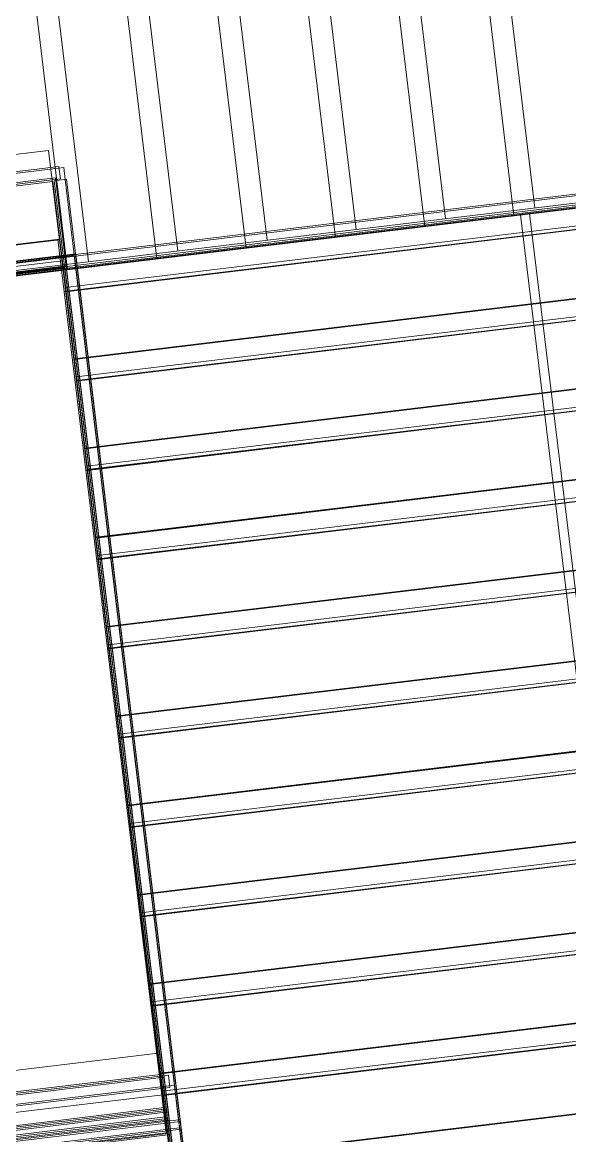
# Model space of a CAD drawing. Header units: metres. Extents: x 400403 to 400526, y 4543947 to 4544120.
# Drawn here: x 400465.923 to 400467.688, y 4544070.935 to 4544074.526 of the extents above; entities that cross this region are included whole.
import ezdxf

# ---------------------------------------------------------------- set-up
doc = ezdxf.new("R2010")
doc.units = ezdxf.units.M
doc.layers.add('A-SECTMBM', color=7, linetype='Continuous', lineweight=5)
doc.layers.add('A_PROJECTION', color=7, linetype='Continuous', lineweight=5)

# ---------------------------------------------------------------- blocks, each defined once
blk = doc.blocks.new('Railing - Railing-3860216-PERON KAT _1_10 _-3_21_ KOTU TUĞLA DUVAR PLANI - 1_2')
at = {"layer": 'A_PROJECTION', "color": 9, "true_color": 0xc0c0c0}
for p, q in [((60.45759102733139, 39.11376384957625), (60.47522458490015, 39.13803435940751)), ((60.47522458490015, 39.13803435940751), (62.35274023012985, 37.77393939615272)), ((60.45759102733139, 39.11376384957625), (62.33510667256107, 37.74966888632147)), ((62.35274023012985, 37.77393939615272), (62.58675894021877, 37.60391485092416)), ((62.33510667256107, 37.74966888632147), (62.56912538265001, 37.57964434109291)), ((62.58675894021877, 37.60391485092416), (62.56912538265001, 37.57964434109291))]:
    blk.add_line(p, q, dxfattribs=at)
blk = doc.blocks.new('Railing - Railing-4007318-PERON KAT _1_10 _-3_21_ KOTU TUĞLA DUVAR PLANI - 1_2')
at = {"layer": 'A_PROJECTION', "color": 9, "true_color": 0xc0c0c0}
for p, q in [((59.38968949202755, 37.71301793963958), (61.43741973564253, 40.52691295728839)), ((59.41399689527412, 37.69543506412759), (61.46167664580518, 40.50926069654476)), ((58.94277024189726, 37.5885938910714), (59.34335887903924, 38.1390640390292)), ((59.34335887903924, 38.1390640390292), (59.37452939542236, 38.11638060247365)), ((58.98467941280354, 37.59519854049042), (59.34996352845828, 38.09715486812292)), ((59.34996352845828, 38.09715486812292), (59.35687713467874, 38.092123692311)), ((59.37452939542236, 38.11638060247365), (59.60901286032803, 37.94574208195195)), ((59.35687713467874, 38.092123692311), (59.59136059958441, 37.9214851717893)), ((59.17388845774019, 37.42040433266097), (59.57447709551216, 37.97087448016022)), ((59.17388845777749, 37.4204043326337), (59.57447709491944, 37.97087448059154)), ((59.17388845777748, 37.42040433263369), (59.57447709491944, 37.97087448059154)), ((59.17524853448794, 37.41941457637684), (59.57601805008492, 37.96975309529586)), ((59.17570313793831, 37.41908375193525), (59.5759532124201, 37.96980027902033)), ((59.17570313793831, 37.41908375193525), (59.5759532124201, 37.96980027902033)), ((59.17574439829394, 37.41905372592841), (59.57598675433552, 37.96977586986709)), ((59.17578300142151, 37.41902563361344), (59.57594779050252, 37.96980422466311)), ((59.57447709491944, 37.97087448059155), (61.71749425142279, 36.41135608476149)), ((59.57447709491944, 37.97087448059154), (61.48301078651712, 36.58199460528319)), ((59.57447709551216, 37.97087448016022), (61.48301078707243, 36.58199460487909)), ((59.57594779050252, 37.96980422466312), (61.484506643754, 36.58090603869323)), ((59.5759532124201, 37.96980027902033), (61.25002353625921, 36.75154429911957)), ((59.5759532124201, 37.96980027902033), (61.25002353625921, 36.75154429911957)), ((59.57598675433552, 37.96977586986709), (61.48454100139197, 36.58088103592152)), ((59.57601805008492, 37.96975309529587), (61.48454100976564, 36.58088102982796)), ((59.2157976286742, 37.42700898205977), (59.58108174490342, 37.92896530927415)), ((59.21579762868448, 37.4270089820537), (59.58108174433849, 37.92896530968526)), ((59.21579762868448, 37.42700898205369), (59.58108174433849, 37.92896530968526)), ((59.21716567725684, 37.42601342450112), (59.58261473025866, 37.92784972377603)), ((59.21759739439636, 37.42569925491011), (59.58257278546319, 37.92788024788077)), ((59.21759739439636, 37.42569925491011), (59.58257278546319, 37.92788024788077)), ((59.21763831484286, 37.42566947625851), (59.58260666770912, 37.92785559106191)), ((59.21767350231067, 37.42564386959069), (59.58257112431791, 37.92788145673092)), ((59.58108174490342, 37.92896530927415), (61.46535852632881, 36.55773769471644)), ((59.58108174433849, 37.92896530968526), (61.69984199067918, 36.38709917459884)), ((59.58108174433849, 37.92896530968526), (61.4653585257735, 36.55773769512054)), ((59.58257112431791, 37.92788145673092), (61.46685438301038, 36.55664912853058)), ((59.58257278546319, 37.92788024788077), (61.23237127551558, 36.72728738895692)), ((59.58257278546319, 37.92788024788077), (61.23237127551558, 36.72728738895692)), ((59.58260666770912, 37.92785559106191), (61.46688874064836, 36.55662412575887)), ((59.58261473025866, 37.92784972377603), (61.46688874902203, 36.55662411966532)), ((59.59136059958441, 37.9214851717893), (61.70171178373542, 36.38573848709405)), ((59.60901286032803, 37.94574208195196), (61.71936404447904, 36.40999539725669)), ((61.25002353625921, 36.75154429911957), (61.48450700116488, 36.58090577859787)), ((61.25002353625921, 36.75154429911957), (61.48450700116488, 36.58090577859787)), ((61.23237127551558, 36.72728738895692), (61.46685474042126, 36.55664886843521)), ((61.23237127551558, 36.72728738895692), (61.46685474042126, 36.55664886843521)), ((61.4653585257735, 36.55773769512054), (61.69984199067915, 36.38709917459884)), ((61.46535852632881, 36.55773769471644), (61.71161616330297, 36.37853086297951)), ((61.46685438301038, 36.55664912853058), (61.70133784791605, 36.38601060800888)), ((61.46685474042125, 36.55664886843522), (61.89178138636598, 36.24742086285527)), ((61.46685474042125, 36.55664886843522), (61.87070658364335, 36.2627574374761)), ((61.46688874064836, 36.55662412575887), (61.70137220555401, 36.38598560523717)), ((61.46688874902203, 36.55662411966532), (61.70137221392769, 36.38598559914362)), ((61.48301078651712, 36.58199460528319), (61.71749425142277, 36.4113560847615)), ((61.48301078707243, 36.58199460487909), (61.71749425197808, 36.41135608435739)), ((61.484506643754, 36.58090603869323), (61.71899010865967, 36.41026751817153)), ((61.48450700116487, 36.58090577859787), (61.93367560330933, 36.25403639458582)), ((61.48450700116487, 36.58090577859787), (61.9126008005867, 36.26937296920664)), ((61.48454100139197, 36.58088103592152), (61.71902446629763, 36.41024251539982)), ((61.48454100976564, 36.58088102982796), (61.71902447467131, 36.41024250930627)), ((61.71749425197807, 36.41135608435741), (61.75352532739775, 36.38513551735542)), ((61.71749425142279, 36.41135608476149), (61.95197771632843, 36.24071756423981)), ((61.71749425142279, 36.41135608476149), (61.86524193258344, 36.30383700773869)), ((61.71899010865966, 36.41026751817154), (61.93360082067331, 36.25409081547376)), ((61.71902446629763, 36.4102425153998), (61.84462079387181, 36.31884344157241)), ((61.7190244746713, 36.41024250930627), (61.93112077984862, 36.25589559304018)), ((61.71936404447904, 36.40999539725669), (61.98648830111782, 36.21560349006342)), ((61.71161616330297, 36.37853086297951), (61.34633218860093, 35.87657443277278)), ((61.75352532739775, 36.38513551735542), (61.35293684483147, 35.83466525690964)), ((61.69984199067918, 36.38709917459884), (61.93432545558481, 36.21646065407716)), ((61.69984199067918, 36.38709917459884), (61.82335145240682, 36.29721875668487)), ((61.70133784791604, 36.38601060800888), (61.89170660372996, 36.24747528374322)), ((61.70137220555402, 36.38598560523715), (61.80272657692848, 36.31222790984187)), ((61.70137221392768, 36.38598559914362), (61.88922690261538, 36.2492798140955)), ((61.70171178373542, 36.38573848709405), (61.94459782869119, 36.20898523336977)), ((61.80272657692848, 36.31222790984187), (61.43775200405685, 35.81004632145353)), ((61.84462079387181, 36.31884344157241), (61.44437161666337, 35.76812626152283)), ((61.86524193258344, 36.30383700773869), (61.46507761398153, 35.75305807439734)), ((61.82335145240682, 36.29721875668486), (61.45845425938791, 35.79498085738295))]:
    blk.add_line(p, q, dxfattribs=at)
blk = doc.blocks.new('Top Rail Type - Top Rail_Internal_-4007477-PERON KAT _1_10 _-3_21_ KOTU TUĞLA DUVAR PLANI - 1_2')
at = {"layer": 'A_PROJECTION', "color": 9, "true_color": 0xc0c0c0}
for p, q in [((59.38563825814993, 37.7159484188872), (61.43337691728209, 40.52985500074566)), ((59.418048129148, 37.69250458487483), (61.46571946416562, 40.5063186530875)), ((58.93578538007955, 37.58749311616823), (59.33048993030699, 38.12987762740514)), ((59.33048993030699, 38.12987762740514), (59.36283247719052, 38.10634127974697)), ((58.99166427462125, 37.59629931539359), (59.36283247719052, 38.10634127974697)), ((59.37747143887963, 38.12042342083409), (59.35393509122147, 38.08808087395055)), ((59.37747143887963, 38.12042342083409), (61.72230608793631, 36.41403821561714)), ((59.35393509122147, 38.08808087395055), (61.69876974027814, 36.3816956687336)), ((59.16690359595977, 37.41930355773051), (59.57337632001628, 37.97785934240925)), ((59.16826234402647, 37.41831476835613), (59.5749186033893, 37.97673699054918)), ((59.16872076186196, 37.41798116810611), (59.57484995024624, 37.97678695087693)), ((59.16872076186196, 37.41798116810611), (59.57484995024624, 37.97678695087693)), ((59.16876207886913, 37.41795110087339), (59.57488343543993, 37.9767625830013)), ((59.16880125127332, 37.41792259428389), (59.57484390153329, 37.97679135265182)), ((59.1786717697789, 37.43547483120798), (59.57337632061361, 37.97785934197457)), ((59.17867176978886, 37.4354748311723), (59.57337632001628, 37.97785934240925)), ((59.57337632061361, 37.97785934197457), (61.4859528305297, 36.58603742323953)), ((59.57337632001628, 37.97785934240925), (61.72043629488007, 36.41539890312193)), ((59.57337632001628, 37.97785934240925), (61.48595282997439, 36.58603742364364)), ((59.57484390153329, 37.97679135265182), (61.48744868721127, 36.58494885705367)), ((59.57484995024624, 37.97678695087693), (61.25296557971647, 36.75558711748001)), ((59.57484995024624, 37.97678695087693), (61.25296557971647, 36.75558711748001)), ((59.57488343543993, 37.97676258300128), (61.48748304484925, 36.58492385428197)), ((59.5749186033893, 37.97673699054918), (61.48748305322291, 36.58492384818841)), ((59.2110143166355, 37.41193848351278), (59.58218251980197, 37.92198044745981)), ((59.2110143166724, 37.41193848351413), (59.58218251924166, 37.92198044786755)), ((59.22278249050148, 37.4281097569559), (59.58218251924166, 37.92198044786755)), ((59.22415186771831, 37.42711323252183), (59.58371417695429, 37.92086582852273)), ((59.22457977047272, 37.42680183873926), (59.58367604763705, 37.92089357602417)), ((59.22457977047272, 37.42680183873926), (59.58367604763705, 37.92089357602417)), ((59.22462063426768, 37.42677210131352), (59.58370998660472, 37.92086887792771)), ((59.22465525245887, 37.42674690892022), (59.58367501328715, 37.92089432874222)), ((59.58218251980197, 37.92198044745981), (61.46241648287154, 36.55369487635599)), ((59.58218251924166, 37.92198044786755), (61.69689994722191, 36.38305635623839)), ((59.58218251924166, 37.92198044786755), (61.46241648231623, 36.5536948767601)), ((59.58367501328715, 37.92089432874221), (61.46391233955311, 36.55260631017013)), ((59.58367604763703, 37.92089357602418), (61.22942923205832, 36.72324457059647)), ((59.58367604763703, 37.92089357602418), (61.22942923205832, 36.72324457059647)), ((59.58370998660472, 37.92086887792771), (61.46394669719108, 36.55258130739843)), ((59.58371417695429, 37.92086582852273), (61.46394670556475, 36.55258130130487)), ((61.25296557971647, 36.75558711748001), (61.94065797279988, 36.25513898320758)), ((61.25296557971647, 36.75558711748001), (61.91958317007725, 36.27047555782841)), ((61.22942923205832, 36.72324457059647), (61.88479901687543, 36.24631827423351)), ((61.22942923205832, 36.72324457059647), (61.8637242141528, 36.26165484885433)), ((61.4859528305297, 36.58603742323953), (61.72043629543536, 36.41539890271783)), ((61.48595282997439, 36.58603742364364), (61.87222367927954, 36.304940049581)), ((61.48744868721127, 36.58494885705367), (61.94058319016386, 36.25519340409552)), ((61.48748304484925, 36.58492385428197), (61.85160316336237, 36.31994603019417)), ((61.48748305322291, 36.58492384818841), (61.93810309272084, 36.2569982228643)), ((61.46241648287154, 36.55369487635599), (61.69689994777719, 36.3830563558343)), ((61.46241648231623, 36.5536948767601), (61.81636970571071, 36.29611571484256)), ((61.46391233955311, 36.55260631017013), (61.88472423423941, 36.24637269512146)), ((61.46394669719108, 36.55258130739843), (61.79574420743791, 36.3111253212201)), ((61.46394670556475, 36.55258130130487), (61.88224458974317, 36.24817718427138)), ((61.72043629543536, 36.41539890271783), (61.69689994777719, 36.3830563558343)), ((61.72043629488007, 36.41539890312193), (62.15156686169119, 36.10165617460191)), ((61.72230608793631, 36.41403821561714), (61.99347004652226, 36.2167065328457)), ((61.716399468604, 36.39360135945554), (61.34523141256251, 35.88355929541664)), ((61.7487420220967, 36.37006502087938), (61.3540376208699, 35.82768039426577)), ((61.69689994722191, 36.38305635623839), (62.09568796714949, 36.09284997537654)), ((61.69876974027814, 36.3816956687336), (61.93761608328675, 36.20788219058749)), ((61.7487420220967, 36.37006502087938), (61.716399468604, 36.39360135945554)), ((61.79574420743791, 36.3111253212201), (61.4366487352891, 35.81703299810865)), ((61.85160316336237, 36.31994603019417), (61.44547488543112, 35.76113958486772)), ((61.87222367927954, 36.304940049581), (61.4661815064138, 35.74607094389974)), ((61.81636970571071, 36.29611571484256), (61.45735036695564, 35.80196798788054))]:
    blk.add_line(p, q, dxfattribs=at)
blk = doc.blocks.new('M09-PRT-S24-ZZ-M3-ARC-01_rvt-1-PERON KAT _1_10 _-3_21_ KOTU TUĞLA DUVAR PLANI - 1_2')
at = {"layer": 'A-SECTMBM', "color": 9, "true_color": 0xc0c0c0}
for p, q in [((58.02056356859922, 40.86146653108204), (60.44625458486474, 39.09624045671966)), ((58.02056356859922, 40.86146653108204), (60.44625458486474, 39.09624045671966)), ((59.42242346173456, 37.68933966728567), (61.64072422851661, 40.73762471105933)), ((57.84992504807752, 40.62698306617636), (60.27561606434304, 38.861756991814)), ((57.84992504807752, 40.62698306617636), (60.27561606434304, 38.861756991814)), ((57.67928652755584, 40.39249960127071), (60.10497754382135, 38.62727352690833)), ((57.67928652755584, 40.39249960127071), (60.10497754382135, 38.62727352690833)), ((61.34859743105478, 40.34012781296581), (59.5833713566924, 37.9144367967003)), ((61.34859743049947, 40.34012781336992), (59.58337135613709, 37.91443679710441)), ((61.34859743049947, 40.34012781336992), (59.58337135613709, 37.91443679710441)), ((61.34859743105478, 40.34012781296581), (59.5833713566924, 37.9144367967003)), ((61.34859743049947, 40.34012781336992), (59.58337135613709, 37.91443679710441)), ((61.34859743049947, 40.34012781336992), (59.58337135613709, 37.91443679710441)), ((61.35009328773629, 40.33903924677993), (59.5848672133739, 37.91334823051442)), ((61.35009328773629, 40.33903924677993), (59.5848672133739, 37.91334823051442)), ((61.35009364514717, 40.33903898668456), (59.58486757078479, 37.91334797041905)), ((61.35009364514717, 40.33903898668456), (59.58486757078479, 37.91334797041905)), ((61.35009364514717, 40.33903898668456), (59.58486757078479, 37.91334797041905)), ((61.35009364514717, 40.33903898668456), (59.58486757078479, 37.91334797041905)), ((61.35012764537441, 40.33901424400823), (59.58490157101195, 37.91332322774278)), ((61.35012764537441, 40.33901424400823), (59.58490157101195, 37.91332322774278)), ((61.35012765374793, 40.33901423791466), (59.58490157938554, 37.91332322164916)), ((61.35012765374793, 40.33901423791466), (59.58490157938554, 37.91332322164916)), ((61.35046722355565, 40.33876712586509), (59.58524114919327, 37.91307610959958)), ((61.35046722355565, 40.33876712586509), (59.58524114919327, 37.91307610959958)), ((57.50864800703414, 40.15801613636504), (59.93433902329965, 38.39279006200266)), ((57.50864800703414, 40.15801613636504), (59.93433902329965, 38.39279006200266)), ((61.58308089596049, 40.16948929244408), (59.81785482159803, 37.74379827617863)), ((61.58308089540515, 40.1694892928482), (59.81785482104274, 37.74379827658272)), ((61.58308089540517, 40.1694892928482), (59.81785482104272, 37.74379827658274)), ((61.58308089596049, 40.16948929244408), (59.81785482159803, 37.74379827617863)), ((61.58308089540515, 40.1694892928482), (59.81785482104274, 37.74379827658272)), ((61.58308089540517, 40.1694892928482), (59.81785482104272, 37.74379827658274)), ((61.58457675264194, 40.16840072625823), (59.81935067827959, 37.74270970999271)), ((61.58457675264194, 40.16840072625823), (59.81935067827959, 37.74270970999271)), ((61.58457711005282, 40.16840046616287), (59.81935103569047, 37.74270944989735)), ((61.58457711005282, 40.16840046616287), (59.81935103569047, 37.74270944989735)), ((61.58457711005282, 40.16840046616287), (59.81935103569047, 37.74270944989735)), ((61.58457711005282, 40.16840046616287), (59.81935103569047, 37.74270944989735)), ((61.58461111028007, 40.16837572348652), (59.8193850359176, 37.74268470722108)), ((61.58461111865358, 40.16837571739298), (59.81938504429123, 37.74268470112744)), ((61.58461111028007, 40.16837572348652), (59.8193850359176, 37.74268470722108)), ((61.58461111865358, 40.16837571739298), (59.81938504429123, 37.74268470112744)), ((61.5849506884613, 40.1681286053434), (59.81972461409896, 37.74243758907787)), ((61.5849506884613, 40.1681286053434), (59.81972461409896, 37.74243758907787)), ((61.81756436086614, 39.99885077192238), (60.05233828650371, 37.57315975565691)), ((61.81756436031084, 39.99885077232648), (60.05233828594839, 37.57315975606103)), ((61.81756436031083, 39.9988507723265), (60.0523382859484, 37.57315975606102)), ((61.81756436086614, 39.99885077192238), (60.05233828650371, 37.57315975565691)), ((61.81756436031084, 39.99885077232648), (60.05233828594839, 37.57315975606103)), ((61.81756436031083, 39.9988507723265), (60.0523382859484, 37.57315975606102)), ((61.81906021754762, 39.99776220573653), (60.05383414318524, 37.57207118947103)), ((61.81906021754762, 39.99776220573653), (60.05383414318524, 37.57207118947103)), ((61.81906057495851, 39.99776194564117), (60.05383450059612, 37.57207092937567)), ((61.81906057495851, 39.99776194564117), (60.05383450059612, 37.57207092937567)), ((61.81906057495851, 39.99776194564117), (60.05383450059612, 37.57207092937567)), ((61.81906057495851, 39.99776194564117), (60.05383450059612, 37.57207092937567)), ((61.81909457518572, 39.99773720296482), (60.05386850082327, 37.57204618669937)), ((61.81909457518572, 39.99773720296482), (60.05386850082327, 37.57204618669937)), ((61.81909458355927, 39.99773719687126), (60.05386850919688, 37.57204618060577)), ((61.81909458355927, 39.99773719687126), (60.05386850919688, 37.57204618060577)), ((61.81943415336699, 39.99749008482169), (60.05420807900461, 37.5717990685562)), ((61.81943415336699, 39.99749008482169), (60.05420807900461, 37.5717990685562)), ((57.33800948651243, 39.92353267145935), (59.76370050277796, 38.15830659709701)), ((57.33800948651243, 39.92353267145935), (59.76370050277796, 38.15830659709701)), ((62.05204782577178, 39.82821225140071), (60.28682175140939, 37.4025212351352)), ((62.05204782521646, 39.82821225180481), (60.28682175085408, 37.40252123553931)), ((62.05204782521646, 39.82821225180481), (60.28682175085408, 37.40252123553931)), ((62.05204782577178, 39.82821225140071), (60.28682175140939, 37.4025212351352)), ((62.05204782521646, 39.82821225180481), (60.28682175085408, 37.40252123553931)), ((62.05204782521646, 39.82821225180481), (60.28682175085408, 37.40252123553931)), ((62.05354368245327, 39.82712368521484), (60.28831760809091, 37.40143266894932)), ((62.05354368245327, 39.82712368521484), (60.28831760809091, 37.40143266894932)), ((62.05354403986415, 39.82712342511948), (60.2883179655018, 37.40143240885396)), ((62.05354403986415, 39.82712342511948), (60.2883179655018, 37.40143240885396)), ((62.05354403986415, 39.82712342511948), (60.2883179655018, 37.40143240885396)), ((62.05354403986415, 39.82712342511948), (60.2883179655018, 37.40143240885396)), ((62.05357804009139, 39.8270986824431), (60.28835196572892, 37.40140766617767)), ((62.05357804846491, 39.82709867634959), (60.28835197410256, 37.40140766008406)), ((62.05357804009139, 39.8270986824431), (60.28835196572892, 37.40140766617767)), ((62.05357804846491, 39.82709867634959), (60.28835197410256, 37.40140766008406)), ((62.05391761827264, 39.82685156430001), (60.28869154391029, 37.40116054803448)), ((62.05391761827264, 39.82685156430001), (60.28869154391029, 37.40116054803448)), ((57.16737096599076, 39.68904920655371), (59.59306198225625, 37.92382313219132)), ((57.16737096599076, 39.68904920655371), (59.59306198225625, 37.92382313219132)), ((62.28653129067747, 39.65757373087898), (60.52130521631501, 37.23188271461353)), ((62.28653129012216, 39.65757373128309), (60.5213052157597, 37.23188271501763)), ((62.28653129012216, 39.65757373128309), (60.5213052157597, 37.23188271501763)), ((62.28653129067747, 39.65757373087898), (60.52130521631501, 37.23188271461353)), ((62.28653129012216, 39.65757373128309), (60.5213052157597, 37.23188271501763)), ((62.28653129012216, 39.65757373128309), (60.5213052157597, 37.23188271501763)), ((62.28802714735894, 39.65648516469316), (60.52280107299659, 37.23079414842763)), ((62.28802714735894, 39.65648516469316), (60.52280107299659, 37.23079414842763)), ((62.28802750476982, 39.6564849045978), (60.52280143040747, 37.23079388833226)), ((62.28802750476982, 39.6564849045978), (60.52280143040747, 37.23079388833226)), ((62.28802750476982, 39.6564849045978), (60.52280143040747, 37.23079388833226)), ((62.28802750476982, 39.6564849045978), (60.52280143040747, 37.23079388833226)), ((62.28806150499705, 39.65646016192142), (60.52283543063459, 37.23076914565596)), ((62.28806150499705, 39.65646016192142), (60.52283543063459, 37.23076914565596)), ((62.28806151337058, 39.65646015582789), (60.52283543900823, 37.23076913956236)), ((62.28806151337058, 39.65646015582789), (60.52283543900823, 37.23076913956236)), ((62.28840108317831, 39.65621304377832), (60.52317500881595, 37.23052202751279)), ((62.28840108317831, 39.65621304377832), (60.52317500881595, 37.23052202751279)), ((62.52101475558312, 39.48693521035729), (60.7557886812207, 37.06124419409181)), ((62.52101475502781, 39.4869352107614), (60.75578868066539, 37.06124419449592)), ((62.52101475502781, 39.4869352107614), (60.75578868066539, 37.06124419449592)), ((62.52101475558312, 39.48693521035729), (60.7557886812207, 37.06124419409181)), ((62.52101475502781, 39.4869352107614), (60.75578868066539, 37.06124419449592)), ((62.52101475502781, 39.4869352107614), (60.75578868066539, 37.06124419449592)), ((62.5225106122646, 39.48584664417146), (60.75728453790226, 37.06015562790593)), ((62.5225106122646, 39.48584664417146), (60.75728453790226, 37.06015562790593)), ((62.52251096967549, 39.4858463840761), (60.75728489531313, 37.06015536781057)), ((62.52251096967549, 39.4858463840761), (60.75728489531313, 37.06015536781057)), ((62.52251096967549, 39.4858463840761), (60.75728489531313, 37.06015536781057)), ((62.52251096967549, 39.4858463840761), (60.75728489531313, 37.06015536781057)), ((62.5225449699027, 39.4858216413997), (60.75731889554025, 37.06013062513425)), ((62.52254497827624, 39.48582163530619), (60.7573189039139, 37.06013061904067)), ((62.5225449699027, 39.4858216413997), (60.75731889554025, 37.06013062513425)), ((62.52254497827624, 39.48582163530619), (60.7573189039139, 37.06013061904067)), ((62.52288454808397, 39.48557452325662), (60.75765847372163, 37.05988350699109)), ((62.52288454808397, 39.48557452325662), (60.75765847372163, 37.05988350699109)), ((62.7554982204888, 39.31629668983558), (60.99027214612634, 36.89060567357013)), ((62.75549821993346, 39.31629669023972), (60.99027214557107, 36.89060567397421)), ((62.75549821993349, 39.31629669023969), (60.99027214557103, 36.89060567397424)), ((62.7554982204888, 39.31629668983558), (60.99027214612634, 36.89060567357013)), ((62.75549821993346, 39.31629669023972), (60.99027214557107, 36.89060567397421)), ((62.75549821993349, 39.31629669023969), (60.99027214557103, 36.89060567397424)), ((62.75699407717028, 39.31520812364977), (60.99176800280792, 36.88951710738424)), ((62.75699407717028, 39.31520812364977), (60.99176800280792, 36.88951710738424)), ((62.75699443458116, 39.31520786355441), (60.99176836021881, 36.88951684728887)), ((62.75699443458116, 39.31520786355441), (60.99176836021881, 36.88951684728887)), ((62.75699443458116, 39.31520786355441), (60.99176836021881, 36.88951684728887)), ((62.75699443458116, 39.31520786355441), (60.99176836021881, 36.88951684728887)), ((62.75702843480838, 39.31518312087799), (60.9918023604459, 36.88949210461256)), ((62.75702843480838, 39.31518312087799), (60.9918023604459, 36.88949210461256)), ((62.75702844318192, 39.3151831147845), (60.99180236881956, 36.88949209851897)), ((62.75702844318192, 39.3151831147845), (60.99180236881956, 36.88949209851897)), ((62.75736801298964, 39.31493600273493), (60.99214193862729, 36.8892449864694)), ((62.75736801298964, 39.31493600273493), (60.99214193862729, 36.8892449864694)), ((62.98998168539443, 39.1456581693139), (61.22475561103204, 36.71996715304839)), ((62.98998168483913, 39.145658169718), (61.22475561047671, 36.71996715345252)), ((62.98998168483912, 39.14565816971801), (61.22475561047673, 36.71996715345251)), ((62.98998168539443, 39.1456581693139), (61.22475561103204, 36.71996715304839)), ((62.98998168483913, 39.145658169718), (61.22475561047671, 36.71996715345252)), ((62.98998168483912, 39.14565816971801), (61.22475561047673, 36.71996715345251)), ((62.99147754207596, 39.14456960312806), (61.22625146771357, 36.71887858686256)), ((62.99147754207596, 39.14456960312806), (61.22625146771357, 36.71887858686256)), ((62.99147789948685, 39.1445693430327), (61.22625182512446, 36.7188783267672)), ((62.99147789948685, 39.1445693430327), (61.22625182512446, 36.7188783267672)), ((62.99147789948685, 39.1445693430327), (61.22625182512446, 36.7188783267672)), ((62.99147789948685, 39.1445693430327), (61.22625182512446, 36.7188783267672)), ((62.99151189971403, 39.1445446003563), (61.22628582535157, 36.71885358409084)), ((62.99151189971403, 39.1445446003563), (61.22628582535157, 36.71885358409084)), ((62.9915119080876, 39.1445445942628), (61.22628583372521, 36.71885357799729)), ((62.9915119080876, 39.1445445942628), (61.22628583372521, 36.71885357799729)), ((62.99185147789533, 39.14429748221322), (61.22662540353294, 36.71860646594772)), ((62.99185147789533, 39.14429748221322), (61.22662540353294, 36.71860646594772)), ((63.22446515030011, 38.97501964879219), (61.45923907593768, 36.54932863252671)), ((63.22446514974482, 38.97501964919628), (61.45923907538236, 36.54932863293083)), ((63.22446514974479, 38.9750196491963), (61.45923907538237, 36.54932863293082)), ((63.22446515030011, 38.97501964879219), (61.45923907593768, 36.54932863252671)), ((63.22446514974482, 38.97501964919628), (61.45923907538236, 36.54932863293083)), ((63.22446514974479, 38.9750196491963), (61.45923907538237, 36.54932863293082)), ((63.22596100698161, 38.97393108260638), (61.46073493261925, 36.54824006634085)), ((63.22596100698161, 38.97393108260638), (61.46073493261925, 36.54824006634085)), ((63.22596136439248, 38.97393082251102), (61.46073529003014, 36.54823980624548)), ((63.22596136439248, 38.97393082251102), (61.46073529003014, 36.54823980624548)), ((63.22599536461968, 38.97390607983459), (61.46076929025723, 36.54821506356914)), ((63.22599536461968, 38.97390607983459), (61.46076929025723, 36.54821506356914)), ((63.22599537299325, 38.97390607374112), (61.46076929863089, 36.54821505747559)), ((63.22599537299325, 38.97390607374112), (61.46076929863089, 36.54821505747559)), ((63.22633494280097, 38.97365896169154), (61.46110886843862, 36.54796794542601)), ((63.22633494280097, 38.97365896169154), (61.46110886843862, 36.54796794542601)), ((63.45894861520579, 38.80438112827047), (61.69372254084333, 36.37869011200502)), ((63.45894861465048, 38.80438112867458), (61.69372254028802, 36.37869011240913)), ((63.45894861465045, 38.80438112867461), (61.69372254028806, 36.37869011240911)), ((63.45894861465045, 38.80438112867461), (61.69372254028806, 36.37869011240911)), ((63.46044447188727, 38.80329256208469), (61.69521839752492, 36.37760154581915)), ((63.46047882952536, 38.80326755931288), (61.69525275516288, 36.37757654304745)), ((63.46047883789891, 38.80326755321942), (61.69525276353657, 36.37757653695389)), ((63.46081840770664, 38.80302044116985), (61.69559233334429, 36.37732942490432)), ((63.46081840770664, 38.80302044116985), (61.69559233334429, 36.37732942490432)), ((63.69343207955614, 38.63374260815289), (61.92820600519369, 36.20805159188743)), ((63.69530187261231, 38.63238192064815), (61.93007579824996, 36.20669090438262)), ((58.99920792538439, 37.59748815228902), (59.35225314025687, 38.08262635554208)), ((59.35225314025687, 38.08262635554208), (59.58524114919328, 37.91307610959957)), ((59.23032614126468, 37.42929859385137), (59.5833713566924, 37.91443679670031)), ((59.23032614126462, 37.42929859385134), (59.58337135613708, 37.91443679710442)), ((59.23032614126461, 37.42929859385133), (59.58337135613708, 37.91443679710441)), ((59.23169695341672, 37.42830102518422), (59.58490157938555, 37.91332322164915)), ((59.23212073663516, 37.42799262927474), (59.58486757078479, 37.91334797041905)), ((59.23212073663516, 37.42799262927474), (59.58486757078479, 37.91334797041905)), ((59.23216153924649, 37.42796293637295), (59.58490157101195, 37.91332322774277)), ((59.23219554261893, 37.42793819139614), (59.58486721337391, 37.91334823051442)), ((59.5833713566924, 37.9144367967003), (61.69372254084333, 36.37869011200502)), ((59.58337135613709, 37.91443679710441), (61.92820600519369, 36.20805159188743)), ((59.58337135613709, 37.91443679710441), (61.69372254028802, 36.37869011240912)), ((59.58486721337391, 37.91334823051442), (61.69521839752492, 36.37760154581916)), ((59.58486757078479, 37.91334797041905), (61.46073529003014, 36.54823980624549)), ((59.58486757078479, 37.91334797041905), (61.46073529003014, 36.54823980624549)), ((59.58490157101195, 37.91332322774278), (61.69525275516288, 36.37757654304745)), ((59.58490157938555, 37.91332322164916), (61.69525276353657, 36.3775765369539)), ((59.58524114919328, 37.91307610959958), (61.93007579824996, 36.20669090438262)), ((61.46073529003013, 36.5482398062455), (61.87725805782562, 36.24512747852201)), ((61.46073529003013, 36.5482398062455), (61.856183255103, 36.26046405314283)), ((61.69708765308344, 36.37624124946253), (61.34404257444102, 35.89110294707201)), ((61.69372254084336, 36.378690112005), (61.69708765308344, 36.37624124946253)), ((61.69372254028805, 36.37869011240911), (61.80882941927893, 36.29492442965287)), ((61.69521839752491, 36.37760154581916), (61.8771832751896, 36.24518189940996)), ((61.6952527551629, 36.37757654304743), (61.78820324838811, 36.30993452550861)), ((61.69525276353655, 36.3775765369539), (61.87470369184118, 36.24698634406133)), ((61.78820324838811, 36.30993452550861), (61.43545720501993, 35.82457860889618)), ((61.80882941927893, 36.29492442965287), (61.4561581631288, 35.80951408881796)), ((61.856183255103, 36.26046405314283), (61.50343721173474, 35.7751081365303))]:
    blk.add_line(p, q, dxfattribs=at)
at = {"lineweight": 15}
for name in ['Top Rail Type - Top Rail_Internal_-4007477-PERON KAT _1_10 _-3_21_ KOTU TUĞLA DUVAR PLANI - 1_2', 'Railing - Railing-4007318-PERON KAT _1_10 _-3_21_ KOTU TUĞLA DUVAR PLANI - 1_2', 'Railing - Railing-3860216-PERON KAT _1_10 _-3_21_ KOTU TUĞLA DUVAR PLANI - 1_2']:
    blk.add_blockref(name, (0, 0), dxfattribs=at)
blk = doc.blocks.new('M09-PRT-S24-ZZ-M3-STR-01_rvt-1-PERON KAT _1_10 _-3_21_ KOTU TUĞLA DUVAR PLANI - 1_2')
at = {"layer": 'A-SECTMBM', "color": 9, "true_color": 0xc0c0c0}
for p, q in [((58.0479434676779, 40.92811487516093), (60.47363448394346, 39.16288880079861)), ((58.0479434676779, 40.92811487516093), (60.47363448394346, 39.16288880079861)), ((59.44980336081328, 37.75598801136457), (61.6681041275953, 40.8042730551383)), ((57.87730494715623, 40.6936314102553), (60.30299596342174, 38.92840533589292)), ((57.87730494715623, 40.6936314102553), (60.30299596342174, 38.92840533589292)), ((57.70666642663453, 40.45914794534959), (60.13235744290007, 38.69392187098728)), ((57.70666642663453, 40.45914794534959), (60.13235744290007, 38.69392187098728)), ((61.39582632278791, 40.30475752697246), (59.63060024842552, 37.87906651070696)), ((61.39582632278791, 40.30475752697246), (59.63060024842552, 37.87906651070696)), ((61.40482306928746, 40.29822100802686), (59.63832143689665, 37.86755651335341)), ((61.40482306928746, 40.29822100802686), (59.63832143689665, 37.86755651335341)), ((61.40482301132715, 40.29822105013751), (59.63959693696476, 37.872530033872)), ((61.40482301132715, 40.29822105013751), (59.63959693696476, 37.872530033872)), ((61.40482342537278, 40.29822074931574), (59.63959735101039, 37.87252973305023)), ((61.40482342537278, 40.29822074931574), (59.63959735101039, 37.87252973305023)), ((61.40482212296064, 40.29822169557352), (59.6410922414797, 37.87144257394517)), ((61.40482212296064, 40.29822169557352), (59.6410922414797, 37.87144257394517)), ((61.40482227863544, 40.29822158246919), (59.64109239715451, 37.87144246084085)), ((61.40482227863544, 40.29822158246919), (59.64109239715451, 37.87144246084085)), ((61.40482232091752, 40.29822155174944), (59.64109243943658, 37.8714424301211)), ((61.40482232091752, 40.29822155174944), (59.64109243943658, 37.8714424301211)), ((61.40482235918701, 40.29822152394504), (59.64112648532307, 37.87141768669009)), ((61.40482235918701, 40.29822152394504), (59.64112648532307, 37.87141768669009)), ((61.40482184237382, 40.29822189943182), (59.64146608549638, 37.87117091630698)), ((61.40482184237382, 40.29822189943182), (59.64146608549638, 37.87117091630698)), ((57.53602790611284, 40.22466448044393), (59.96171892237838, 38.45943840608161)), ((57.53602790611284, 40.22466448044393), (59.96171892237838, 38.45943840608161)), ((61.63030978769361, 40.13411900645075), (59.86508371333115, 37.70842799018528)), ((61.63030978769361, 40.13411900645075), (59.86508371333115, 37.70842799018528)), ((61.63941410688874, 40.12773040688669), (59.87291247449802, 37.69706591221321)), ((61.63941410688874, 40.12773040688669), (59.87291247449802, 37.69706591221321)), ((61.63930647623283, 40.1275825296158), (59.8740804018704, 37.70189151335031)), ((61.63930647623283, 40.1275825296158), (59.8740804018704, 37.70189151335031)), ((61.63930689027847, 40.12758222879401), (59.87408081591602, 37.70189121252856)), ((61.63930689027847, 40.12758222879401), (59.87408081591602, 37.70189121252856)), ((61.6394107713847, 40.12772780703036), (59.87568088990377, 37.70094868540202)), ((61.6394107713847, 40.12772780703036), (59.87568088990377, 37.70094868540202)), ((61.63941092705952, 40.12772769392603), (59.87568104557857, 37.70094857229769)), ((61.63941092705952, 40.12772769392603), (59.87568104557857, 37.70094857229769)), ((61.6394109693416, 40.12772766320629), (59.87568108786066, 37.70094854157794)), ((61.6394109693416, 40.12772766320629), (59.87568108786066, 37.70094854157794)), ((61.63941339678829, 40.12773092280487), (59.87571752292442, 37.70092708554989)), ((61.63941339678829, 40.12773092280487), (59.87571752292442, 37.70092708554989)), ((61.63943677074253, 40.12776417626699), (59.87608101386513, 37.70071319314216)), ((61.63943677074253, 40.12776417626699), (59.87608101386513, 37.70071319314216)), ((57.36538938559114, 39.99018101553825), (59.79108040185668, 38.22495494117594)), ((57.36538938559114, 39.99018101553825), (59.79108040185668, 38.22495494117594)), ((61.86479325259926, 39.96348048592905), (60.09956717823683, 37.53778946966357)), ((61.86479325259926, 39.96348048592905), (60.09956717823683, 37.53778946966357)), ((61.87400514449007, 39.95723980574651), (60.1075035120993, 37.52657531107305)), ((61.87400514449007, 39.95723980574651), (60.1075035120993, 37.52657531107305)), ((61.87378994113851, 39.95694400909408), (60.10856386677606, 37.53125299282863)), ((61.87378994113851, 39.95694400909408), (60.10856386677606, 37.53125299282863)), ((61.87379035518412, 39.95694370827231), (60.1085642808217, 37.53125269200684)), ((61.87379035518412, 39.95694370827231), (60.1085642808217, 37.53125269200684)), ((61.8739994198088, 39.95723391848718), (60.11026953832783, 37.53045479685888)), ((61.8739994198088, 39.95723391848718), (60.11026953832783, 37.53045479685888)), ((61.87399957548359, 39.95723380538288), (60.11026969400265, 37.53045468375453)), ((61.87399957548359, 39.95723380538288), (60.11026969400265, 37.53045468375453)), ((61.87399961776566, 39.95723377466313), (60.11026973628473, 37.53045465303479)), ((61.87399961776566, 39.95723377466313), (60.11026973628473, 37.53045465303479)), ((61.87400443438962, 39.9572403216647), (60.11030856052572, 37.53043648440973)), ((61.87400443438962, 39.9572403216647), (60.11030856052572, 37.53043648440973)), ((61.87405169911128, 39.95730645310219), (60.11069594223387, 37.53025546997733)), ((61.87405169911128, 39.95730645310219), (60.11069594223387, 37.53025546997733)), ((62.0992767175049, 39.79284196540736), (60.33405064314251, 37.36715094914185)), ((62.0992767175049, 39.79284196540736), (60.33405064314251, 37.36715094914185)), ((62.10859618209138, 39.78674920460633), (60.34209454970063, 37.35608470993287)), ((62.10859618209138, 39.78674920460633), (60.34209454970063, 37.35608470993287)), ((62.10827340604413, 39.7863054885724), (60.34304733168175, 37.3606144723069)), ((62.10827340604413, 39.7863054885724), (60.34304733168175, 37.3606144723069)), ((62.10827382008976, 39.78630518775063), (60.34304774572738, 37.36061417148512)), ((62.10827382008976, 39.78630518775063), (60.34304774572738, 37.36061417148512)), ((62.10858806823285, 39.78674002994405), (60.34485818675191, 37.3599609083157)), ((62.10858806823285, 39.78674002994405), (60.34485818675191, 37.3599609083157)), ((62.10858822390766, 39.78673991683972), (60.34485834242672, 37.35996079521138)), ((62.10858822390766, 39.78673991683972), (60.34485834242672, 37.35996079521138)), ((62.10858826618973, 39.78673988611997), (60.3448583847088, 37.35996076449163)), ((62.10858826618973, 39.78673988611997), (60.3448583847088, 37.35996076449163)), ((62.10859547199094, 39.78674972052452), (60.34489959812703, 37.35994588326955)), ((62.10859547199094, 39.78674972052452), (60.34489959812703, 37.35994588326955)), ((62.10866662748001, 39.78684872993738), (60.34531087060261, 37.35979774681253)), ((62.10866662748001, 39.78684872993738), (60.34531087060261, 37.35979774681253)), ((57.19475086506944, 39.75569755063259), (59.62044188133499, 37.99047147627027)), ((57.19475086506944, 39.75569755063259), (59.62044188133499, 37.99047147627027)), ((62.33376018241059, 39.62220344488563), (60.56853410804814, 37.19651242862017)), ((62.33376018241059, 39.62220344488563), (60.56853410804814, 37.19651242862017)), ((62.3431872196927, 39.61625860346615), (60.57668558730192, 37.1855941087927)), ((62.3431872196927, 39.61625860346615), (60.57668558730192, 37.1855941087927)), ((62.34275687094983, 39.61566696805068), (60.57753079658738, 37.18997595178523)), ((62.34275687094983, 39.61566696805068), (60.57753079658738, 37.18997595178523)), ((62.34275728499546, 39.61566666722891), (60.577531210633, 37.18997565096345)), ((62.34275728499546, 39.61566666722891), (60.577531210633, 37.18997565096345)), ((62.34317671665692, 39.61624614140089), (60.57944683517599, 37.18946701977254)), ((62.34317671665692, 39.61624614140089), (60.57944683517599, 37.18946701977254)), ((62.34317687233174, 39.61624602829656), (60.5794469908508, 37.18946690666821)), ((62.34317687233174, 39.61624602829656), (60.5794469908508, 37.18946690666821)), ((62.34317691461382, 39.61624599757682), (60.57944703313288, 37.18946687594846)), ((62.34317691461382, 39.61624599757682), (60.57944703313288, 37.18946687594846)), ((62.34318650959224, 39.61625911938434), (60.57949063572834, 37.18945528212937)), ((62.34318650959224, 39.61625911938434), (60.57949063572834, 37.18945528212937)), ((62.34328155584874, 39.61639100677255), (60.57992579897134, 37.1893400236477)), ((62.34328155584874, 39.61639100677255), (60.57992579897134, 37.1893400236477)), ((62.56824364731624, 39.45156492436395), (60.80301757295383, 37.02587390809846)), ((62.56824364731624, 39.45156492436395), (60.80301757295383, 37.02587390809846)), ((62.57777825729399, 39.44576800232599), (60.81127662490327, 37.0151035076525)), ((62.57777825729399, 39.44576800232599), (60.81127662490327, 37.0151035076525)), ((62.57724033585549, 39.44502844752898), (60.81201426149306, 37.01933743126351)), ((62.57724033585549, 39.44502844752898), (60.81201426149306, 37.01933743126351)), ((62.57724074990112, 39.44502814670722), (60.81201467553869, 37.01933713044174)), ((62.57724074990112, 39.44502814670722), (60.81201467553869, 37.01933713044174)), ((62.57776536508099, 39.44575225285775), (60.81403548360009, 37.01897313122937)), ((62.57776536508099, 39.44575225285775), (60.81403548360009, 37.01897313122937)), ((62.57776552075581, 39.4457521397534), (60.81403563927487, 37.01897301812506)), ((62.57776552075581, 39.4457521397534), (60.81403563927487, 37.01897301812506)), ((62.57776556303789, 39.44575210903366), (60.81403568155695, 37.01897298740531)), ((62.57776556303789, 39.44575210903366), (60.81403568155695, 37.01897298740531)), ((62.57777754719355, 39.44576851824417), (60.81408167332967, 37.01896468098918)), ((62.57777754719355, 39.44576851824417), (60.81408167332967, 37.01896468098918)), ((62.57789648421748, 39.44593328360774), (60.81454072734008, 37.01888230048288)), ((62.57789648421748, 39.44593328360774), (60.81454072734008, 37.01888230048288)), ((62.80272711222192, 39.28092640384223), (61.03750103785946, 36.85523538757678)), ((62.80272711222192, 39.28092640384223), (61.03750103785946, 36.85523538757678)), ((62.81236929489535, 39.2752774011858), (61.04586766250453, 36.84461290651235)), ((62.81236929489535, 39.2752774011858), (61.04586766250453, 36.84461290651235)), ((62.81172380076112, 39.27438992700731), (61.04649772639874, 36.8486989107418)), ((62.81172380076112, 39.27438992700731), (61.04649772639874, 36.8486989107418)), ((62.81172421480679, 39.27438962618552), (61.04649814044433, 36.84869860992006)), ((62.81172421480679, 39.27438962618552), (61.04649814044433, 36.84869860992006)), ((62.81235401350507, 39.27525836431457), (61.04862413202414, 36.84847924268623)), ((62.81235401350507, 39.27525836431457), (61.04862413202414, 36.84847924268623)), ((62.81235416917988, 39.27525825121025), (61.04862428769894, 36.8484791295819)), ((62.81235416917988, 39.27525825121025), (61.04862428769894, 36.8484791295819)), ((62.81235421146196, 39.2752582204905), (61.04862432998102, 36.84847909886216)), ((62.81235421146196, 39.2752582204905), (61.04862432998102, 36.84847909886216)), ((62.81236858479489, 39.27527791710398), (61.04867271093095, 36.84847407984903)), ((62.81236858479489, 39.27527791710398), (61.04867271093095, 36.84847407984903)), ((62.81251141258622, 39.27547556044291), (61.04915565570882, 36.84842457731808)), ((62.81251141258622, 39.27547556044291), (61.04915565570882, 36.84842457731808)), ((63.03721057712755, 39.11028788332055), (61.27198450276516, 36.68459686705505)), ((63.03721057712755, 39.11028788332055), (61.27198450276516, 36.68459686705505)), ((63.04696033249662, 39.10478680004563), (61.2804587001059, 36.67412230537215)), ((63.04696033249662, 39.10478680004563), (61.2804587001059, 36.67412230537215)), ((63.0462072656668, 39.10375140648559), (61.28098119130438, 36.67806039022011)), ((63.0462072656668, 39.10375140648559), (61.28098119130438, 36.67806039022011)), ((63.04620767971242, 39.10375110566383), (61.28098160535003, 36.67806008939832)), ((63.04620767971242, 39.10375110566383), (61.28098160535003, 36.67806008939832)), ((63.04694266192917, 39.1047644757714), (61.2832127804482, 36.67798535414308)), ((63.04694266192917, 39.1047644757714), (61.2832127804482, 36.67798535414308)), ((63.04694281760396, 39.10476436266709), (61.28321293612301, 36.67798524103874)), ((63.04694281760396, 39.10476436266709), (61.28321293612301, 36.67798524103874)), ((63.04694285988603, 39.10476433194734), (61.2832129784051, 36.677985210319)), ((63.04694285988603, 39.10476433194734), (61.2832129784051, 36.677985210319)), ((63.04695962239617, 39.10478731596381), (61.28326374853231, 36.67798347870882)), ((63.04695962239617, 39.10478731596381), (61.28326374853231, 36.67798347870882)), ((63.04712634095497, 39.1050178372781), (61.28377058407753, 36.67796685415326)), ((63.04712634095497, 39.1050178372781), (61.28377058407753, 36.67796685415326)), ((63.27169404203323, 38.93964936279884), (61.5064679676708, 36.51395834653336)), ((63.27169404203323, 38.93964936279884), (61.5064679676708, 36.51395834653336)), ((63.28155137009793, 38.93429619890546), (61.51504973770721, 36.50363170423197)), ((63.28155137009793, 38.93429619890546), (61.51504973770721, 36.50363170423197)), ((63.28069073057249, 38.93311288596387), (61.51546465621004, 36.50742186969842)), ((63.28069073057249, 38.93311288596387), (61.51546465621004, 36.50742186969842)), ((63.2806911446181, 38.93311258514212), (61.51546507025567, 36.50742156887664)), ((63.2806911446181, 38.93311258514212), (61.51546507025567, 36.50742156887664)), ((63.28153131035322, 38.93427058722825), (61.51780142887228, 36.50749146559991)), ((63.28153131035322, 38.93427058722825), (61.51780142887228, 36.50749146559991)), ((63.28153146602803, 38.93427047412393), (61.51780158454709, 36.50749135249558)), ((63.2815315083101, 38.93427044340418), (61.51780162682917, 36.50749132177584)), ((63.28155065999749, 38.93429671482365), (61.51785478613361, 36.50749287756865)), ((63.28155065999749, 38.93429671482365), (61.51785478613361, 36.50749287756865)), ((63.28174126932367, 38.9345601141133), (61.51838551244629, 36.50750913098842)), ((63.28174126932367, 38.9345601141133), (61.51838551244629, 36.50750913098842)), ((63.50617750693891, 38.76901084227713), (61.74095143257646, 36.34331982601167)), ((63.51614240769929, 38.76380559776526), (61.74964077530849, 36.33314110309182)), ((63.51517419547812, 38.7624743654422), (61.74994812111573, 36.3367833491767)), ((63.51517419547812, 38.7624743654422), (61.74994812111573, 36.3367833491767)), ((63.51517460952378, 38.7624740646204), (61.74994853516132, 36.33678304835495)), ((63.51611995877729, 38.76377669868509), (61.75239007729635, 36.33699757705675)), ((63.51614169759883, 38.76380611368344), (61.7524458237349, 36.3370022764285)), ((63.51635619769242, 38.76410239094847), (61.75300044081502, 36.33705140782362)), ((63.51635619769242, 38.76410239094847), (61.75300044081502, 36.33705140782362)), ((58.91497121767782, 37.65267151039583), (59.27024819680988, 38.14087649959409)), ((59.27024819680988, 38.14087649959409), (59.6414660854964, 37.87117091630697)), ((59.14737573226756, 37.48238245315626), (59.50341382644972, 37.97163333101783)), ((59.14737645040098, 37.48238193140178), (59.50340950033028, 37.97162587768728)), ((59.14776982335371, 37.48232801539312), (59.50332609396948, 37.97156504014163)), ((59.14777048219415, 37.48232746372528), (59.50052102900132, 37.9677038788268)), ((59.14780663169131, 37.482324429013), (59.5033601445791, 37.97154324350245)), ((59.14950988344595, 37.48210733573487), (59.50493997330601, 37.97052272252628)), ((59.50052102900132, 37.9677038788268), (59.63832143689666, 37.86755651335341)), ((59.50332609396948, 37.97156504014163), (59.64112648532308, 37.87141768669009)), ((59.5033601445791, 37.97154324350245), (59.6410922414797, 37.87144257394517)), ((59.50340950033028, 37.97162587768728), (59.63060024842552, 37.87906651070696)), ((59.50341382644972, 37.97163333101783), (59.63959693696475, 37.87253003387201)), ((59.50493997330601, 37.97052272252628), (59.63959735101038, 37.87252973305024)), ((59.20443864467313, 37.44116810063247), (59.55999093176975, 37.93038522851191)), ((59.20443865950932, 37.44116812104613), (59.55999093176502, 37.9303852285054)), ((59.55999093176975, 37.93038522851191), (59.64109243943658, 37.8714424301211)), ((59.55999093176502, 37.9303852285054), (59.64109239715451, 37.87144246084085)), ((59.63060024842552, 37.87906651070696), (61.74095143257646, 36.34331982601167)), ((59.63832143689665, 37.86755651335341), (61.74964077530849, 36.33314110309183)), ((59.63959693696476, 37.872530033872), (61.98443158602135, 36.16614482865502)), ((59.63959735101039, 37.87252973305023), (61.74994853516132, 36.33678304835495)), ((59.6410922414797, 37.87144257394517), (61.75239007729635, 36.33699757705675)), ((59.64109239715451, 37.87144246084085), (61.51780158454709, 36.50749135249559)), ((59.64109243943658, 37.87144243012111), (61.51780162682917, 36.50749132177584)), ((59.64112648532307, 37.87141768669009), (61.7524458237349, 36.3370022764285)), ((59.64146608549638, 37.87117091630698), (61.98761536918374, 36.16659368465881)), ((61.51780158454709, 36.50749135249558), (61.64188577351196, 36.41730968332504)), ((61.64188577351196, 36.41730968332504), (61.28633348642008, 35.9280925554521)), ((61.74994853516135, 36.33678304835493), (61.39446396216961, 35.84829279339509)), ((61.74095143257648, 36.34331982601166), (61.78398464475371, 36.31200365767469)), ((61.75239007729635, 36.33699757705675), (61.8533352677025, 36.26363282493558)), ((61.78398464475371, 36.31200365767469), (61.42960685923818, 35.82424448067451)), ((61.74964077530849, 36.33314110309182), (61.84807130901584, 36.26160605625495)), ((61.84807130901584, 36.26160605625495), (61.49532079685463, 35.77622968882543)), ((61.8533352677025, 36.26363282493558), (61.49792373451686, 35.77460936540412))]:
    blk.add_line(p, q, dxfattribs=at)

msp = doc.modelspace()

# ---------------------------------------------------------------- block references
at = {"lineweight": 5, "rotation": 312.9239939576965}
for name in ['M09-PRT-S24-ZZ-M3-ARC-01_rvt-1-PERON KAT _1_10 _-3_21_ KOTU TUĞLA DUVAR PLANI - 1_2', 'M09-PRT-S24-ZZ-M3-STR-01_rvt-1-PERON KAT _1_10 _-3_21_ KOTU TUĞLA DUVAR PLANI - 1_2']:
    msp.add_blockref(name, (400397.7144573492, 4544091.538091335), dxfattribs=at)

doc.saveas('drawing.dxf')
